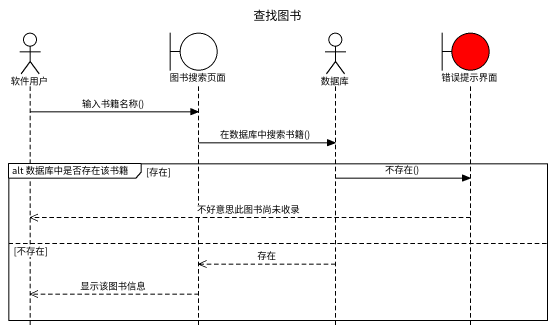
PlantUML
@startuml
title 查找图书
hide footbox
actor 软件用户
boundary 图书搜索页面
actor 数据库
boundary 错误提示界面 #FF0000

软件用户 -> 图书搜索页面 : 输入书籍名称()
图书搜索页面 -> 数据库 : 在数据库中搜索书籍()
group alt 数据库中是否存在该书籍 [存在]
  数据库 -> 错误提示界面 : 不存在()
  错误提示界面 -->> 软件用户 : 不好意思此图书尚未收录
else 不存在
  数据库 -->> 图书搜索页面 : 存在
  图书搜索页面 -->> 软件用户 : 显示该图书信息
end
@enduml
